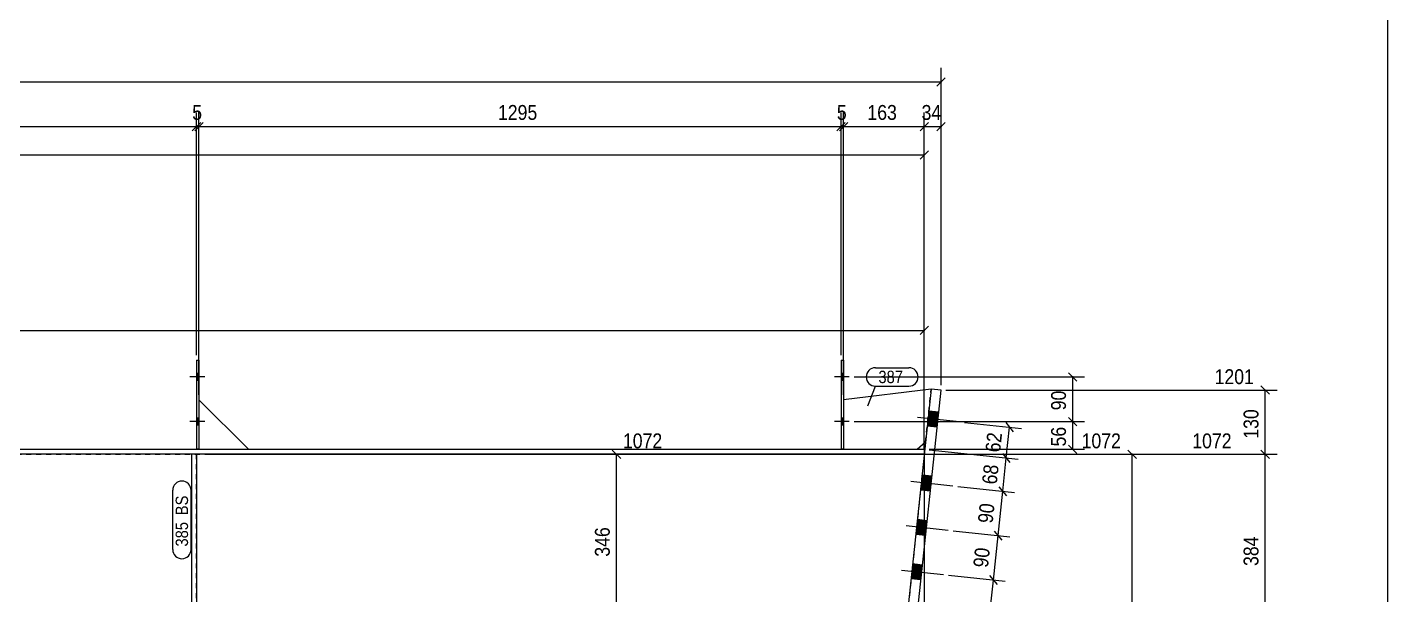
# Model space of a CAD drawing. Header units: millimetres. Extents: x 2 to 1174, y 1 to 825.
# Drawn here: x 899.6 to 1174, y 411.5 to 526 of the extents above; entities that cross this region are included whole.
import ezdxf

# ---------------------------------------------------------------- set-up
doc = ezdxf.new("R2010")
doc.units = ezdxf.units.MM
doc.linetypes.add('XKITLINE00', pattern=[0])
doc.linetypes.add('XKITLINE01', pattern=[4, 1, -1, 1, -1])
for name, color, linetype, lineweight in [('Bolt', 3, 'Continuous', 0), ('Dimensions', 7, 'Continuous', 0), ('DrawingSheet', 5, 'Continuous', 0), ('Part', 2, 'Continuous', 0), ('PartMark', 7, 'Continuous', 0)]:
    doc.layers.add(name, color=color, linetype=linetype, lineweight=lineweight)
doc.styles.add('ARIAL', font='ARIAL.TTF')

# ---------------------------------------------------------------- blocks, each defined once
blk = doc.blocks.new('*A7')
at = {"layer": 'Part', "color": 2, "linetype": 'XKITLINE00', "lineweight": 0}
for p, q in [((1081.91, 453.04), (1064.25, 450.88)), ((1079.12, 440.88), (1080.78, 442.37))]:
    blk.add_line(p, q, dxfattribs=at)
at = {"layer": 'Part', "color": 7, "linetype": 'XKITLINE01', "lineweight": 0}
for p, q in [((1080.78, 442.37), (1081.91, 453.04)), ((1064.25, 450.88), (1064.25, 440.88)), ((1064.25, 440.88), (1079.12, 440.88))]:
    blk.add_line(p, q, dxfattribs=at)
blk = doc.blocks.new('*A34')
at = {"layer": 'Part', "color": 2, "linetype": 'XKITLINE00', "lineweight": 0}
blk.add_line((944.25, 440.88), (934.25, 450.88), dxfattribs=at)
at = {"layer": 'Part', "color": 7, "linetype": 'XKITLINE01', "lineweight": 0}
for p, q in [((934.25, 450.88), (934.25, 440.88)), ((934.25, 440.88), (944.25, 440.88))]:
    blk.add_line(p, q, dxfattribs=at)
blk = doc.blocks.new('*A35')
at = {"layer": 'Part', "color": 2, "linetype": 'XKITLINE00', "lineweight": 0}
for p, q in [((933.75, 458.88), (934.25, 458.88)), ((933.75, 458.88), (933.75, 440.88)), ((934.25, 458.88), (934.25, 440.88))]:
    blk.add_line(p, q, dxfattribs=at)
at = {"layer": 'Part', "color": 7, "linetype": 'XKITLINE01', "lineweight": 0}
blk.add_line((934.25, 440.88), (933.75, 440.88), dxfattribs=at)
blk = doc.blocks.new('*A36')
at = {"layer": 'Part', "color": 7, "linetype": 'XKITLINE01', "lineweight": 0}
for p, q in [((932.75, 439.88), (932.75, 356.87)), ((933.75, 439.88), (932.75, 439.88)), ((933.75, 356.87), (933.75, 439.88)), ((932.75, 358.37), (933.75, 358.37)), ((932.75, 356.87), (933.75, 356.87))]:
    blk.add_line(p, q, dxfattribs=at)
blk = doc.blocks.new('*A37')
at = {"layer": 'Part', "color": 2, "linetype": 'XKITLINE00', "lineweight": 0}
for p, q in [((932.75, 439.88), (932.75, 357.05)), ((933.75, 439.88), (933.75, 356.87))]:
    blk.add_line(p, q, dxfattribs=at)
at = {"layer": 'Part', "color": 7, "linetype": 'XKITLINE01', "lineweight": 0}
for p, q in [((933.75, 439.88), (932.75, 439.88)), ((932.75, 358.37), (933.75, 358.37)), ((932.75, 356.87), (932.75, 357.05)), ((933.75, 356.87), (932.75, 356.87))]:
    blk.add_line(p, q, dxfattribs=at)
blk = doc.blocks.new('*A38')
at = {"layer": 'Part', "color": 2, "linetype": 'XKITLINE00', "lineweight": 0}
for p, q in [((1063.75, 458.88), (1064.25, 458.88)), ((1063.75, 458.88), (1063.75, 440.88)), ((1064.25, 458.88), (1064.25, 440.88))]:
    blk.add_line(p, q, dxfattribs=at)
at = {"layer": 'Part', "color": 7, "linetype": 'XKITLINE01', "lineweight": 0}
blk.add_line((1064.25, 440.88), (1063.75, 440.88), dxfattribs=at)
blk = doc.blocks.new('*A44')
at = {"layer": 'Part', "color": 7, "linetype": 'XKITLINE01', "lineweight": 0}
for p, q in [((681.43, 439.88), (1080.52, 439.88)), ((1080.52, 439.88), (1069.22, 332.7))]:
    blk.add_line(p, q, dxfattribs=at)
blk = doc.blocks.new('*A52')
at = {"layer": 'Part', "color": 2, "linetype": 'XKITLINE00', "lineweight": 0}
for p, q in [((681.43, 440.88), (1080.52, 440.88)), ((1080.52, 439.88), (681.43, 439.88)), ((1080.52, 440.88), (1080.52, 439.88))]:
    blk.add_line(p, q, dxfattribs=at)
blk = doc.blocks.new('*A53')
at = {"layer": 'Part', "color": 2, "linetype": 'XKITLINE00', "lineweight": 0}
for p, q in [((1081.91, 453.04), (1067.85, 319.78)), ((1069.84, 319.57), (1083.9, 452.83)), ((1083.9, 452.83), (1081.91, 453.04)), ((1067.85, 319.78), (1069.84, 319.57))]:
    blk.add_line(p, q, dxfattribs=at)
blk = doc.blocks.new('*A72')
at = {"layer": 'Bolt'}
for points in [[(933.75, 456.18), (934.25, 456.18), (934.25, 454.78), (933.75, 454.78)], [(933.75, 456.18), (934.25, 456.18), (934.25, 454.78), (933.75, 454.78)], [(933.75, 447.18), (934.25, 447.18), (934.25, 445.78), (933.75, 445.78)], [(933.75, 447.18), (934.25, 447.18), (934.25, 445.78), (933.75, 445.78)]]:
    blk.add_hatch(color=3, dxfattribs=at).paths.add_polyline_path(points, flags=17)
at = {"layer": 'Bolt', "color": 3, "linetype": 'XKITLINE00', "lineweight": 0}
for p, q in [((934.25, 456.18), (933.75, 456.18)), ((934.25, 456.18), (933.75, 456.18)), ((935.41, 455.48), (932.41, 455.48)), ((935.41, 455.48), (932.41, 455.48)), ((934.25, 454.78), (933.75, 454.78)), ((934.25, 454.78), (933.75, 454.78)), ((935.41, 446.48), (932.41, 446.48)), ((935.41, 446.48), (932.41, 446.48)), ((934.25, 447.18), (933.75, 447.18)), ((934.25, 447.18), (933.75, 447.18)), ((934.25, 445.78), (933.75, 445.78)), ((934.25, 445.78), (933.75, 445.78))]:
    blk.add_line(p, q, dxfattribs=at)
blk = doc.blocks.new('*A75')
at = {"layer": 'Bolt'}
for points in [[(1063.75, 456.18), (1064.25, 456.18), (1064.25, 454.78), (1063.75, 454.78)], [(1063.75, 456.18), (1064.25, 456.18), (1064.25, 454.78), (1063.75, 454.78)], [(1063.75, 447.18), (1064.25, 447.18), (1064.25, 445.78), (1063.75, 445.78)], [(1063.75, 447.18), (1064.25, 447.18), (1064.25, 445.78), (1063.75, 445.78)]]:
    blk.add_hatch(color=3, dxfattribs=at).paths.add_polyline_path(points, flags=17)
at = {"layer": 'Bolt', "color": 3, "linetype": 'XKITLINE00', "lineweight": 0}
for p, q in [((1064.25, 456.18), (1063.75, 456.18)), ((1064.25, 456.18), (1063.75, 456.18)), ((1065.41, 455.48), (1062.41, 455.48)), ((1065.41, 455.48), (1062.41, 455.48)), ((1064.25, 454.78), (1063.75, 454.78)), ((1064.25, 454.78), (1063.75, 454.78)), ((1065.41, 446.48), (1062.41, 446.48)), ((1065.41, 446.48), (1062.41, 446.48)), ((1064.25, 447.18), (1063.75, 447.18)), ((1064.25, 447.18), (1063.75, 447.18)), ((1064.25, 445.78), (1063.75, 445.78)), ((1064.25, 445.78), (1063.75, 445.78))]:
    blk.add_line(p, q, dxfattribs=at)
blk = doc.blocks.new('*A76')
at = {"layer": 'Bolt'}
for points in [[(1083.11, 445.37), (1081.12, 445.58), (1081.44, 448.57), (1083.43, 448.36)], [(1083.11, 445.37), (1081.12, 445.58), (1081.44, 448.57), (1083.43, 448.36)], [(1081.75, 432.44), (1079.76, 432.65), (1080.07, 435.64), (1082.06, 435.43)], [(1081.75, 432.44), (1079.76, 432.65), (1080.07, 435.64), (1082.06, 435.43)], [(1080.8, 423.49), (1078.81, 423.7), (1079.13, 426.69), (1081.12, 426.48)], [(1080.8, 423.49), (1078.81, 423.7), (1079.13, 426.69), (1081.12, 426.48)], [(1079.86, 414.54), (1077.87, 414.75), (1078.18, 417.74), (1080.17, 417.53)], [(1079.86, 414.54), (1077.87, 414.75), (1078.18, 417.74), (1080.17, 417.53)], [(1076.66, 384.21), (1074.67, 384.42), (1074.99, 387.4), (1076.97, 387.19)], [(1076.66, 384.21), (1074.67, 384.42), (1074.99, 387.4), (1076.97, 387.19)], [(1073.46, 353.88), (1071.47, 354.09), (1071.79, 357.07), (1073.77, 356.86)], [(1073.46, 353.88), (1071.47, 354.09), (1071.79, 357.07), (1073.77, 356.86)], [(1072.52, 344.93), (1070.53, 345.14), (1070.84, 348.12), (1072.83, 347.91)], [(1072.52, 344.93), (1070.53, 345.14), (1070.84, 348.12), (1072.83, 347.91)], [(1071.57, 335.98), (1069.58, 336.19), (1069.9, 339.17), (1071.89, 338.96)], [(1071.57, 335.98), (1069.58, 336.19), (1069.9, 339.17), (1071.89, 338.96)], [(1070.31, 324.04), (1068.32, 324.25), (1068.64, 327.24), (1070.63, 327.03)], [(1070.31, 324.04), (1068.32, 324.25), (1068.64, 327.24), (1070.63, 327.03)]]:
    blk.add_hatch(color=3, dxfattribs=at).paths.add_polyline_path(points, flags=17)
at = {"layer": 'Bolt', "color": 3, "linetype": 'XKITLINE00', "lineweight": 0}
for p, q in [((1087.64, 446.4), (1079.19, 447.29)), ((1087.64, 446.4), (1079.19, 447.29)), ((1083.43, 448.36), (1081.44, 448.57)), ((1083.43, 448.36), (1081.44, 448.57)), ((1083.11, 445.37), (1081.12, 445.58)), ((1083.11, 445.37), (1081.12, 445.58)), ((1086.28, 433.47), (1077.83, 434.37)), ((1086.28, 433.47), (1077.83, 434.37)), ((1082.06, 435.43), (1080.07, 435.64)), ((1082.06, 435.43), (1080.07, 435.64)), ((1081.75, 432.44), (1079.76, 432.65)), ((1081.75, 432.44), (1079.76, 432.65)), ((1085.34, 424.52), (1076.88, 425.42)), ((1085.34, 424.52), (1076.88, 425.42)), ((1081.12, 426.48), (1079.13, 426.69)), ((1081.12, 426.48), (1079.13, 426.69)), ((1080.8, 423.49), (1078.81, 423.7)), ((1080.8, 423.49), (1078.81, 423.7)), ((1080.17, 417.53), (1078.18, 417.74)), ((1080.17, 417.53), (1078.18, 417.74)), ((1084.39, 415.57), (1075.94, 416.46)), ((1084.39, 415.57), (1075.94, 416.46)), ((1079.86, 414.54), (1077.87, 414.75)), ((1079.86, 414.54), (1077.87, 414.75)), ((1076.97, 387.19), (1074.99, 387.4)), ((1076.97, 387.19), (1074.99, 387.4)), ((1081.19, 385.24), (1072.74, 386.13)), ((1081.19, 385.24), (1072.74, 386.13)), ((1076.66, 384.21), (1074.67, 384.42)), ((1076.66, 384.21), (1074.67, 384.42)), ((1073.77, 356.86), (1071.79, 357.07)), ((1073.77, 356.86), (1071.79, 357.07)), ((1077.99, 354.91), (1069.54, 355.8)), ((1077.99, 354.91), (1069.54, 355.8)), ((1073.46, 353.88), (1071.47, 354.09)), ((1073.46, 353.88), (1071.47, 354.09)), ((1077.05, 345.96), (1068.6, 346.85)), ((1077.05, 345.96), (1068.6, 346.85)), ((1072.83, 347.91), (1070.84, 348.12)), ((1072.83, 347.91), (1070.84, 348.12)), ((1072.52, 344.93), (1070.53, 345.14)), ((1072.52, 344.93), (1070.53, 345.14)), ((1076.1, 337.01), (1067.65, 337.9)), ((1076.1, 337.01), (1067.65, 337.9)), ((1071.89, 338.96), (1069.9, 339.17)), ((1071.89, 338.96), (1069.9, 339.17)), ((1071.57, 335.98), (1069.58, 336.19)), ((1071.57, 335.98), (1069.58, 336.19)), ((1070.63, 327.03), (1068.64, 327.24)), ((1070.63, 327.03), (1068.64, 327.24)), ((1074.85, 325.08), (1066.39, 325.97)), ((1074.85, 325.08), (1066.39, 325.97)), ((1070.31, 324.04), (1068.32, 324.25)), ((1070.31, 324.04), (1068.32, 324.25))]:
    blk.add_line(p, q, dxfattribs=at)
blk = doc.blocks.new('*A174')
at = {"layer": 'DrawingSheet', "color": 5, "linetype": 'XKITLINE00', "lineweight": 0}
blk.add_line((1174, 5), (1174, 825), dxfattribs=at)
blk = doc.blocks.new('*A182')
at = {"layer": 'Dimensions', "color": 7, "linetype": 'XKITLINE00', "lineweight": 0}
for p, q in [((1083.9, 453.83), (1083.9, 517.84)), ((58.45, 514.99), (1083.9, 514.99)), ((1084.75, 515.84), (1083.05, 514.14))]:
    blk.add_line(p, q, dxfattribs=at)
at = {"layer": 'Dimensions', "color": 3}
blk.add_point((1083.9, 514.99), dxfattribs=at)
blk = doc.blocks.new('*A194')
at = {"layer": 'Dimensions', "color": 7, "linetype": 'XKITLINE00', "lineweight": 0}
for p, q in [((1080.52, 440.88), (1080.52, 503.13)), ((60.45, 500.28), (1080.52, 500.28)), ((1081.37, 501.13), (1079.67, 499.43))]:
    blk.add_line(p, q, dxfattribs=at)
at = {"layer": 'Dimensions', "color": 3}
blk.add_point((1080.52, 500.28), dxfattribs=at)
blk = doc.blocks.new('*A201')
at = {"layer": 'Dimensions', "color": 7, "linetype": 'XKITLINE00', "lineweight": 0}
for p, q in [((1080.52, 440.88), (1080.52, 467.73)), ((681.43, 464.88), (1080.52, 464.88)), ((1081.37, 465.72), (1079.67, 464.03))]:
    blk.add_line(p, q, dxfattribs=at)
at = {"layer": 'Dimensions', "color": 3}
blk.add_point((1080.52, 464.88), dxfattribs=at)
blk = doc.blocks.new('*A203')
at = {"layer": 'PartMark', "color": 7, "linetype": 'XKITLINE00', "lineweight": 0}
for p, q in [((1070.67, 457.33), (1077.43, 457.33)), ((1069.12, 449.68), (1070.67, 453.63)), ((1070.67, 453.63), (1077.43, 453.63))]:
    blk.add_line(p, q, dxfattribs=at)
for centre, start, end in [((1070.67, 455.48), 90, 270), ((1077.43, 455.48), 270, 90)]:
    blk.add_arc(centre, 1.85, start, end, dxfattribs=at)
at = {"layer": 'PartMark', "color": 3, "style": 'ARIAL', "width": 0.85}
blk.add_text('387', height=2.5, dxfattribs=at).set_placement((1071.27, 454.23))
blk = doc.blocks.new('*A208')
at = {"layer": 'PartMark', "color": 7, "linetype": 'XKITLINE00', "lineweight": 0}
for p, q in [((928.95, 420.66), (928.95, 432.63)), ((932.65, 420.66), (932.65, 432.63))]:
    blk.add_line(p, q, dxfattribs=at)
for centre, start, end in [((930.8, 432.63), 0, 180), ((930.8, 420.66), 180, 0)]:
    blk.add_arc(centre, 1.85, start, end, dxfattribs=at)
at = {"layer": 'PartMark', "color": 3, "style": 'ARIAL', "width": 0.85}
for s, p in [('BS', (932.05, 427.58)), ('385', (932.05, 421.26))]:
    blk.add_text(s, height=2.5, rotation=90.0002, dxfattribs=at).set_placement(p)
blk = doc.blocks.new('*A254')
at = {"layer": 'Dimensions', "color": 7, "linetype": 'XKITLINE00', "lineweight": 0}
for p, q in [((1080.52, 439.88), (1080.52, 278.03)), ((1076.35, 399.33), (1076.35, 278.03)), ((1077.2, 281.72), (1075.5, 280.03)), ((1076.35, 280.88), (1080.52, 280.88)), ((1081.37, 281.72), (1079.67, 280.03))]:
    blk.add_line(p, q, dxfattribs=at)
at = {"layer": 'Dimensions', "color": 3}
for p in [(1076.35, 280.88), (1080.52, 280.88)]:
    blk.add_point(p, dxfattribs=at)
at = {"layer": 'Dimensions', "color": 3, "style": 'ARIAL', "width": 0.85}
blk.add_text('42', height=3, dxfattribs=at).set_placement((1076.21, 276.53))
blk = doc.blocks.new('*A256')
at = {"layer": 'Dimensions', "color": 7, "linetype": 'XKITLINE00', "lineweight": 0}
for p, q in [((804.25, 451.88), (804.25, 508.84)), ((933.75, 459.88), (933.75, 508.84)), ((805.1, 506.84), (803.4, 505.14)), ((804.25, 505.99), (933.75, 505.99)), ((934.6, 506.84), (932.9, 505.14))]:
    blk.add_line(p, q, dxfattribs=at)
at = {"layer": 'Dimensions', "color": 3}
for p in [(804.25, 505.99), (933.75, 505.99)]:
    blk.add_point(p, dxfattribs=at)
at = {"layer": 'Dimensions', "color": 3, "style": 'ARIAL', "width": 0.85}
blk.add_text('1295', height=3, dxfattribs=at).set_placement((864.55, 507.34))
blk = doc.blocks.new('*A257')
at = {"layer": 'Dimensions', "color": 7, "linetype": 'XKITLINE00', "lineweight": 0}
for p, q in [((933.75, 459.88), (933.75, 508.84)), ((934.25, 451.88), (934.25, 508.84)), ((934.6, 506.84), (932.9, 505.14)), ((935.1, 506.84), (933.4, 505.14)), ((933.75, 505.99), (934.25, 505.99))]:
    blk.add_line(p, q, dxfattribs=at)
at = {"layer": 'Dimensions', "color": 3}
for p in [(933.75, 505.99), (934.25, 505.99)]:
    blk.add_point(p, dxfattribs=at)
at = {"layer": 'Dimensions', "color": 3, "style": 'ARIAL', "width": 0.85}
blk.add_text('5', height=3, dxfattribs=at).set_placement((932.89, 507.34))
blk = doc.blocks.new('*A258')
at = {"layer": 'Dimensions', "color": 7, "linetype": 'XKITLINE00', "lineweight": 0}
for p, q in [((934.25, 451.88), (934.25, 508.84)), ((1063.75, 459.88), (1063.75, 508.84)), ((935.1, 506.84), (933.4, 505.14)), ((934.25, 505.99), (1063.75, 505.99)), ((1064.6, 506.84), (1062.9, 505.14))]:
    blk.add_line(p, q, dxfattribs=at)
at = {"layer": 'Dimensions', "color": 3}
for p in [(934.25, 505.99), (1063.75, 505.99)]:
    blk.add_point(p, dxfattribs=at)
at = {"layer": 'Dimensions', "color": 3, "style": 'ARIAL', "width": 0.85}
blk.add_text('1295', height=3, dxfattribs=at).set_placement((994.55, 507.34))
blk = doc.blocks.new('*A259')
at = {"layer": 'Dimensions', "color": 7, "linetype": 'XKITLINE00', "lineweight": 0}
for p, q in [((1063.75, 459.88), (1063.75, 508.84)), ((1064.25, 451.88), (1064.25, 508.84)), ((1064.6, 506.84), (1062.9, 505.14)), ((1065.1, 506.84), (1063.4, 505.14)), ((1063.75, 505.99), (1064.25, 505.99))]:
    blk.add_line(p, q, dxfattribs=at)
at = {"layer": 'Dimensions', "color": 3}
for p in [(1063.75, 505.99), (1064.25, 505.99)]:
    blk.add_point(p, dxfattribs=at)
at = {"layer": 'Dimensions', "color": 3, "style": 'ARIAL', "width": 0.85}
blk.add_text('5', height=3, dxfattribs=at).set_placement((1062.89, 507.34))
blk = doc.blocks.new('*A260')
at = {"layer": 'Dimensions', "color": 7, "linetype": 'XKITLINE00', "lineweight": 0}
for p, q in [((1064.25, 451.88), (1064.25, 508.84)), ((1080.52, 441.88), (1080.52, 508.84)), ((1065.1, 506.84), (1063.4, 505.14)), ((1064.25, 505.99), (1080.52, 505.99)), ((1081.37, 506.84), (1079.67, 505.14))]:
    blk.add_line(p, q, dxfattribs=at)
at = {"layer": 'Dimensions', "color": 3}
for p in [(1064.25, 505.99), (1080.52, 505.99)]:
    blk.add_point(p, dxfattribs=at)
at = {"layer": 'Dimensions', "color": 3, "style": 'ARIAL', "width": 0.85}
blk.add_text('163', height=3, dxfattribs=at).set_placement((1069.05, 507.34))
blk = doc.blocks.new('*A261')
at = {"layer": 'Dimensions', "color": 7, "linetype": 'XKITLINE00', "lineweight": 0}
for p, q in [((1080.52, 441.88), (1080.52, 508.84)), ((1083.9, 453.83), (1083.9, 508.84)), ((1081.37, 506.84), (1079.67, 505.14)), ((1080.52, 505.99), (1083.9, 505.99)), ((1084.75, 506.84), (1083.05, 505.14))]:
    blk.add_line(p, q, dxfattribs=at)
at = {"layer": 'Dimensions', "color": 3}
for p in [(1080.52, 505.99), (1083.9, 505.99)]:
    blk.add_point(p, dxfattribs=at)
at = {"layer": 'Dimensions', "color": 3, "style": 'ARIAL', "width": 0.85}
blk.add_text('34', height=3, dxfattribs=at).set_placement((1079.98, 507.34))
blk = doc.blocks.new('*A266')
at = {"layer": 'Dimensions', "color": 7, "linetype": 'XKITLINE00', "lineweight": 0}
for p, q in [((1085.39, 415.47), (1096.85, 414.26)), ((1091.26, 384.18), (1094.46, 414.51)), ((1093.71, 415.44), (1095.22, 413.58)), ((1082.19, 385.14), (1093.65, 383.93)), ((1090.51, 385.11), (1092.02, 383.25))]:
    blk.add_line(p, q, dxfattribs=at)
at = {"layer": 'Dimensions', "color": 3}
for p in [(1094.46, 414.51), (1091.26, 384.18)]:
    blk.add_point(p, dxfattribs=at)
at = {"layer": 'Dimensions', "color": 3, "style": 'ARIAL', "width": 0.85}
blk.add_text('305', height=3, rotation=83.9784, dxfattribs=at).set_placement((1091.17, 396.17))
blk = doc.blocks.new('*A267')
at = {"layer": 'Dimensions', "color": 7, "linetype": 'XKITLINE00', "lineweight": 0}
for p, q in [((1086.33, 424.42), (1097.79, 423.21)), ((1094.46, 414.51), (1095.4, 423.46)), ((1094.65, 424.39), (1096.16, 422.53)), ((1085.39, 415.47), (1096.85, 414.26)), ((1093.71, 415.44), (1095.22, 413.58))]:
    blk.add_line(p, q, dxfattribs=at)
at = {"layer": 'Dimensions', "color": 3}
for p in [(1095.4, 423.46), (1094.46, 414.51)]:
    blk.add_point(p, dxfattribs=at)
at = {"layer": 'Dimensions', "color": 3, "style": 'ARIAL', "width": 0.85}
blk.add_text('90', height=3, rotation=83.9784, dxfattribs=at).set_placement((1093.36, 416.92))
blk = doc.blocks.new('*A268')
at = {"layer": 'Dimensions', "color": 7, "linetype": 'XKITLINE00', "lineweight": 0}
for p, q in [((1087.27, 433.37), (1098.74, 432.16)), ((1095.4, 423.46), (1096.35, 432.41)), ((1095.59, 433.34), (1097.1, 431.48)), ((1086.33, 424.42), (1097.79, 423.21)), ((1094.65, 424.39), (1096.16, 422.53))]:
    blk.add_line(p, q, dxfattribs=at)
at = {"layer": 'Dimensions', "color": 3}
for p in [(1096.35, 432.41), (1095.4, 423.46)]:
    blk.add_point(p, dxfattribs=at)
at = {"layer": 'Dimensions', "color": 3, "style": 'ARIAL', "width": 0.85}
blk.add_text('90', height=3, rotation=83.9784, dxfattribs=at).set_placement((1094.3, 425.87))
blk = doc.blocks.new('*A269')
at = {"layer": 'Dimensions', "color": 7, "linetype": 'XKITLINE00', "lineweight": 0}
for p, q in [((1081.51, 440.77), (1099.44, 438.88)), ((1096.3, 440.06), (1097.81, 438.2)), ((1096.35, 432.41), (1097.06, 439.13)), ((1087.27, 433.37), (1098.74, 432.16)), ((1095.59, 433.34), (1097.1, 431.48))]:
    blk.add_line(p, q, dxfattribs=at)
at = {"layer": 'Dimensions', "color": 3}
for p in [(1097.06, 439.13), (1096.35, 432.41)]:
    blk.add_point(p, dxfattribs=at)
at = {"layer": 'Dimensions', "color": 3, "style": 'ARIAL', "width": 0.85}
blk.add_text('68', height=3, rotation=83.9784, dxfattribs=at).set_placement((1095.13, 433.7))
blk = doc.blocks.new('*A270')
at = {"layer": 'Dimensions', "color": 7, "linetype": 'XKITLINE00', "lineweight": 0}
for p, q in [((1088.64, 446.3), (1100.1, 445.09)), ((1096.96, 446.27), (1098.47, 444.41)), ((1097.06, 439.13), (1097.71, 445.34)), ((1081.51, 440.77), (1099.44, 438.88)), ((1096.3, 440.06), (1097.81, 438.2))]:
    blk.add_line(p, q, dxfattribs=at)
at = {"layer": 'Dimensions', "color": 3}
for p in [(1097.71, 445.34), (1097.06, 439.13)]:
    blk.add_point(p, dxfattribs=at)
at = {"layer": 'Dimensions', "color": 3, "style": 'ARIAL', "width": 0.85}
blk.add_text('62', height=3, rotation=83.9784, dxfattribs=at).set_placement((1095.81, 440.16))
blk = doc.blocks.new('*A278')
at = {"layer": 'Dimensions', "color": 7, "linetype": 'XKITLINE00', "lineweight": 0}
for p, q in [((1081.52, 439.88), (1151.67, 439.88)), ((1148.42, 440.72), (1150.12, 439.03)), ((1149.27, 401.48), (1149.27, 439.88)), ((1075.96, 401.48), (1151.67, 401.48)), ((1148.42, 402.33), (1150.12, 400.64))]:
    blk.add_line(p, q, dxfattribs=at)
at = {"layer": 'Dimensions', "color": 3}
for p in [(1149.27, 439.88), (1149.27, 401.48)]:
    blk.add_point(p, dxfattribs=at)
at = {"layer": 'Dimensions', "color": 3, "style": 'ARIAL', "width": 0.85}
blk.add_text('1072', height=3, dxfattribs=at).set_placement((1134.57, 441.08))
blk.add_text('384', height=3, rotation=90.0002, dxfattribs=at).set_placement((1147.92, 417.34))
blk = doc.blocks.new('*A279')
at = {"layer": 'Dimensions', "color": 7, "linetype": 'XKITLINE00', "lineweight": 0}
for p, q in [((1084.9, 452.83), (1151.67, 452.83)), ((1148.42, 453.68), (1150.12, 451.98)), ((1149.27, 439.88), (1149.27, 452.83)), ((1081.52, 439.88), (1151.67, 439.88)), ((1148.42, 440.72), (1150.12, 439.03))]:
    blk.add_line(p, q, dxfattribs=at)
at = {"layer": 'Dimensions', "color": 3}
for p in [(1149.27, 452.83), (1149.27, 439.88)]:
    blk.add_point(p, dxfattribs=at)
at = {"layer": 'Dimensions', "color": 3, "style": 'ARIAL', "width": 0.85}
blk.add_text('1201', height=3, dxfattribs=at).set_placement((1139.07, 454.03))
blk.add_text('130', height=3, rotation=90.0002, dxfattribs=at).set_placement((1147.92, 443.02))
blk = doc.blocks.new('*A283')
at = {"layer": 'Dimensions', "color": 7, "linetype": 'XKITLINE00', "lineweight": 0}
for p, q in [((936.1, 439.88), (1124.85, 439.88)), ((1121.6, 440.72), (1123.3, 439.03)), ((1122.45, 361.67), (1122.45, 439.88)), ((1121.6, 362.52), (1123.3, 360.82)), ((936.1, 361.67), (1124.85, 361.67))]:
    blk.add_line(p, q, dxfattribs=at)
at = {"layer": 'Dimensions', "color": 3}
for p in [(1122.45, 439.88), (1122.45, 361.67)]:
    blk.add_point(p, dxfattribs=at)
at = {"layer": 'Dimensions', "color": 3, "style": 'ARIAL', "width": 0.85}
blk.add_text('1072', height=3, dxfattribs=at).set_placement((1112.25, 441.08))
blk.add_text('782', height=3, rotation=90.0002, dxfattribs=at).set_placement((1121.1, 397.44))
blk = doc.blocks.new('*A288')
at = {"layer": 'Dimensions', "color": 7, "linetype": 'XKITLINE00', "lineweight": 0}
for p, q in [((1035.21, 439.88), (1015.6, 439.88)), ((1017.6, 440.72), (1019.3, 439.03)), ((1018.45, 405.23), (1018.45, 439.88)), ((1038.46, 405.23), (1015.6, 405.23)), ((1017.6, 406.08), (1019.3, 404.38))]:
    blk.add_line(p, q, dxfattribs=at)
at = {"layer": 'Dimensions', "color": 3}
for p in [(1018.45, 439.88), (1018.45, 405.23)]:
    blk.add_point(p, dxfattribs=at)
at = {"layer": 'Dimensions', "color": 3, "style": 'ARIAL', "width": 0.85}
blk.add_text('1072', height=3, dxfattribs=at).set_placement((1019.75, 441.08))
blk.add_text('346', height=3, rotation=90.0002, dxfattribs=at).set_placement((1017.1, 419.21))
blk = doc.blocks.new('*A289')
at = {"layer": 'Dimensions', "color": 7, "linetype": 'XKITLINE00', "lineweight": 0}
for p, q in [((1109.6, 447.32), (1111.3, 445.63)), ((1066.41, 446.48), (1112.85, 446.48)), ((1110.45, 440.88), (1110.45, 446.48)), ((1081.52, 440.88), (1112.85, 440.88)), ((1109.6, 441.72), (1111.3, 440.03))]:
    blk.add_line(p, q, dxfattribs=at)
at = {"layer": 'Dimensions', "color": 3}
for p in [(1110.45, 446.48), (1110.45, 440.88)]:
    blk.add_point(p, dxfattribs=at)
at = {"layer": 'Dimensions', "color": 3, "style": 'ARIAL', "width": 0.85}
blk.add_text('56', height=3, rotation=90.0002, dxfattribs=at).set_placement((1109.1, 441.45))
blk = doc.blocks.new('*A290')
at = {"layer": 'Dimensions', "color": 7, "linetype": 'XKITLINE00', "lineweight": 0}
for p, q in [((1109.6, 456.32), (1111.3, 454.63)), ((1066.41, 455.48), (1112.85, 455.48)), ((1110.45, 446.48), (1110.45, 455.48)), ((1109.6, 447.32), (1111.3, 445.63)), ((1066.41, 446.48), (1112.85, 446.48))]:
    blk.add_line(p, q, dxfattribs=at)
at = {"layer": 'Dimensions', "color": 3}
for p in [(1110.45, 455.48), (1110.45, 446.48)]:
    blk.add_point(p, dxfattribs=at)
at = {"layer": 'Dimensions', "color": 3, "style": 'ARIAL', "width": 0.85}
blk.add_text('90', height=3, rotation=90.0002, dxfattribs=at).set_placement((1109.1, 448.75))

msp = doc.modelspace()

# ---------------------------------------------------------------- block references
at = {"lineweight": 0}
for name in ['*A174', '*A182', '*A256', '*A258', '*A260', '*A261', '*A257', '*A259', '*A194', '*A201', '*A35', '*A38', '*A72', '*A75', '*A290', '*A203', '*A279', '*A7', '*A53', '*A34', '*A76', '*A289', '*A270', '*A283', '*A288', '*A278', '*A52', '*A44', '*A36', '*A37', '*A254', '*A269', '*A208', '*A268', '*A267', '*A266']:
    msp.add_blockref(name, (0, 0), dxfattribs=at)

doc.saveas('drawing.dxf')
